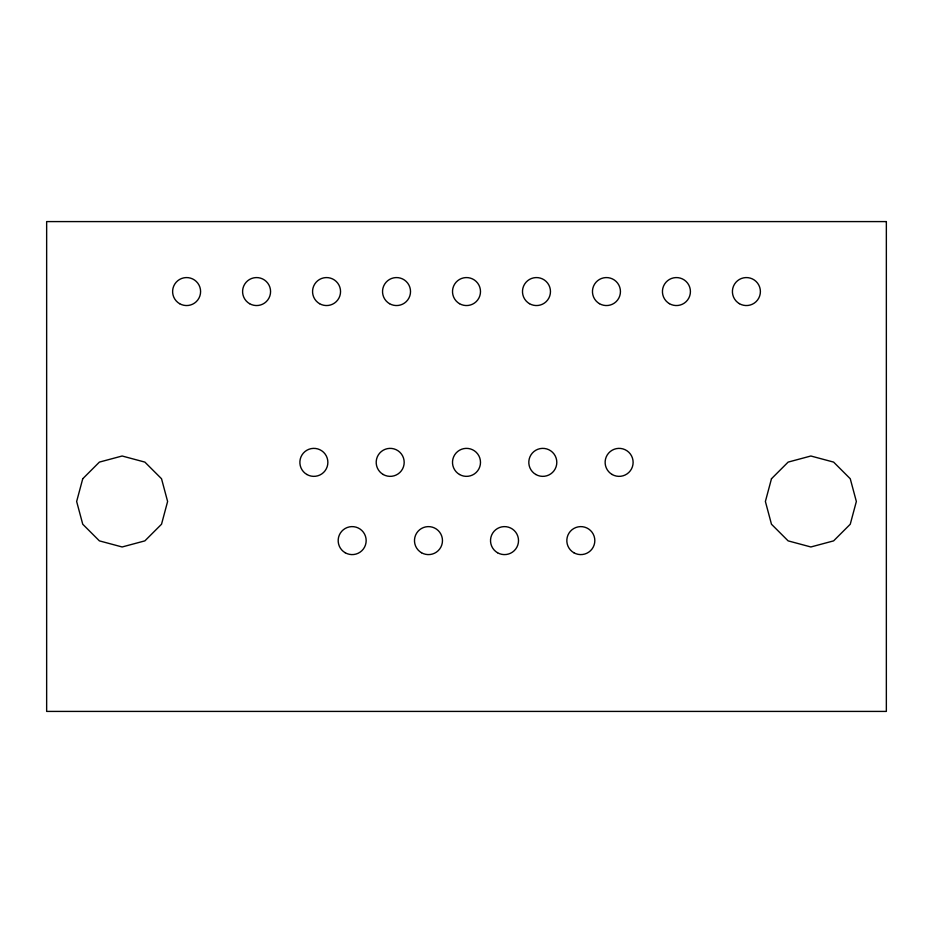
<?xml version="1.0" encoding="UTF-8"?>
<svg xmlns="http://www.w3.org/2000/svg" width="933" height="933" viewBox="0 0 933 933"><rect width="100%" height="100%" fill="white"/><g stroke="black" fill="none" stroke-linecap="round" stroke-linejoin="round"><path stroke-width="1.4" d="M82.745 478.746L76.646 501.488L82.745 524.229L99.388 540.872L122.13 546.971L144.872 540.872L161.526 524.229L167.613 501.488L161.526 478.746L144.872 462.103L122.13 456.004L99.388 462.103L82.745 478.746M771.474 478.746L765.387 501.488L771.474 524.229L788.128 540.872L810.87 546.971L833.612 540.872L850.255 524.229L856.354 501.488L850.255 478.746L833.612 462.103L810.87 456.004L788.128 462.103L771.474 478.746M886.35 221.588L46.65 221.588L46.65 711.413L886.35 711.413L886.35 221.588M612.13 474.489A13.995 13.995 0 0 0 633.122 462.371A13.995 13.995 0 0 0 612.13 450.242A13.995 13.995 0 0 0 612.13 474.489M535.81 474.489A13.995 13.995 0 0 0 556.803 462.371A13.995 13.995 0 0 0 535.81 450.242A13.995 13.995 0 0 0 535.81 474.489M459.502 474.489A13.995 13.995 0 0 0 480.495 462.371A13.995 13.995 0 0 0 459.502 450.242A13.995 13.995 0 0 0 459.502 474.489M383.195 474.489A13.995 13.995 0 0 0 404.187 462.371A13.995 13.995 0 0 0 383.195 450.242A13.995 13.995 0 0 0 383.195 474.489M306.875 474.489A13.995 13.995 0 0 0 327.868 462.371A13.995 13.995 0 0 0 306.875 450.242A13.995 13.995 0 0 0 306.875 474.489M573.83 552.733A13.995 13.995 0 0 0 594.822 540.604A13.995 13.995 0 0 0 573.83 528.486A13.995 13.995 0 0 0 573.83 552.733M497.522 552.733A13.995 13.995 0 0 0 518.515 540.604A13.995 13.995 0 0 0 497.522 528.486A13.995 13.995 0 0 0 497.522 552.733M421.483 552.733A13.995 13.995 0 0 0 442.475 540.604A13.995 13.995 0 0 0 421.483 528.486A13.995 13.995 0 0 0 421.483 552.733M345.175 552.733A13.995 13.995 0 0 0 366.168 540.604A13.995 13.995 0 0 0 345.175 528.486A13.995 13.995 0 0 0 345.175 552.733M739.403 303.68A13.995 13.995 0 0 0 760.395 291.562A13.995 13.995 0 0 0 739.403 279.445A13.995 13.995 0 0 0 739.403 303.68M669.428 303.68A13.995 13.995 0 0 0 690.42 291.562A13.995 13.995 0 0 0 669.428 279.445A13.995 13.995 0 0 0 669.428 303.68M599.452 303.68A13.995 13.995 0 0 0 620.445 291.562A13.995 13.995 0 0 0 599.452 279.445A13.995 13.995 0 0 0 599.452 303.68M529.477 303.68A13.995 13.995 0 0 0 550.47 291.562A13.995 13.995 0 0 0 529.477 279.445A13.995 13.995 0 0 0 529.477 303.68M459.502 303.68A13.995 13.995 0 0 0 480.495 291.562A13.995 13.995 0 0 0 459.502 279.445A13.995 13.995 0 0 0 459.502 303.68M389.527 303.68A13.995 13.995 0 0 0 410.52 291.562A13.995 13.995 0 0 0 389.527 279.445A13.995 13.995 0 0 0 389.527 303.68M319.553 303.68A13.995 13.995 0 0 0 340.545 291.562A13.995 13.995 0 0 0 319.553 279.445A13.995 13.995 0 0 0 319.553 303.68M249.578 303.68A13.995 13.995 0 0 0 270.57 291.562A13.995 13.995 0 0 0 249.578 279.445A13.995 13.995 0 0 0 249.578 303.68M179.602 303.68A13.995 13.995 0 0 0 200.595 291.562A13.995 13.995 0 0 0 179.602 279.445A13.995 13.995 0 0 0 179.602 303.68"/></g></svg>
